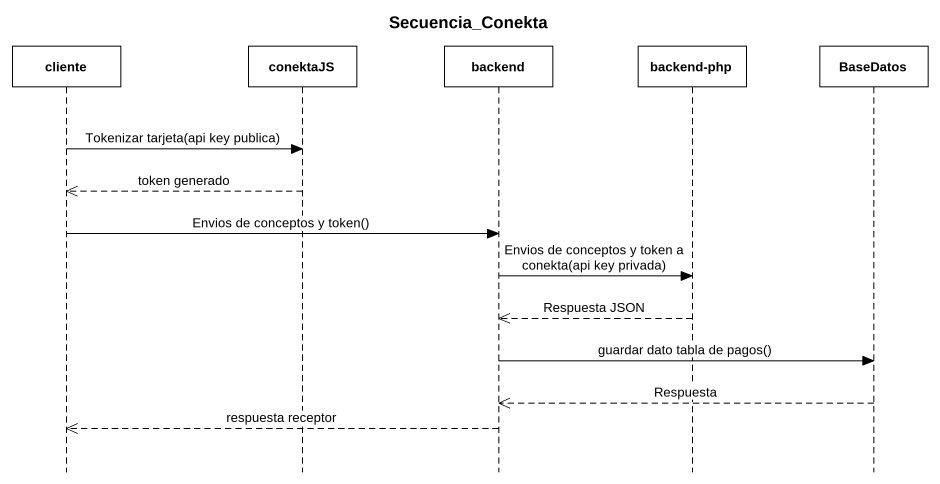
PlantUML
@startuml
title Secuencia_Conekta
hide footbox
participant cliente
participant conektaJS
participant backend
participant "backend-php" as backend_php
participant BaseDatos

cliente -> conektaJS : Tokenizar tarjeta(api key publica)
conektaJS -->> cliente : token generado
cliente -> backend : Envios de conceptos y token()
backend -> backend_php : Envios de conceptos y token a conekta(api key privada)
backend_php -->> backend : Respuesta JSON
backend -> BaseDatos : guardar dato tabla de pagos()
BaseDatos -->> backend : Respuesta
backend -->> cliente : respuesta receptor
@enduml
